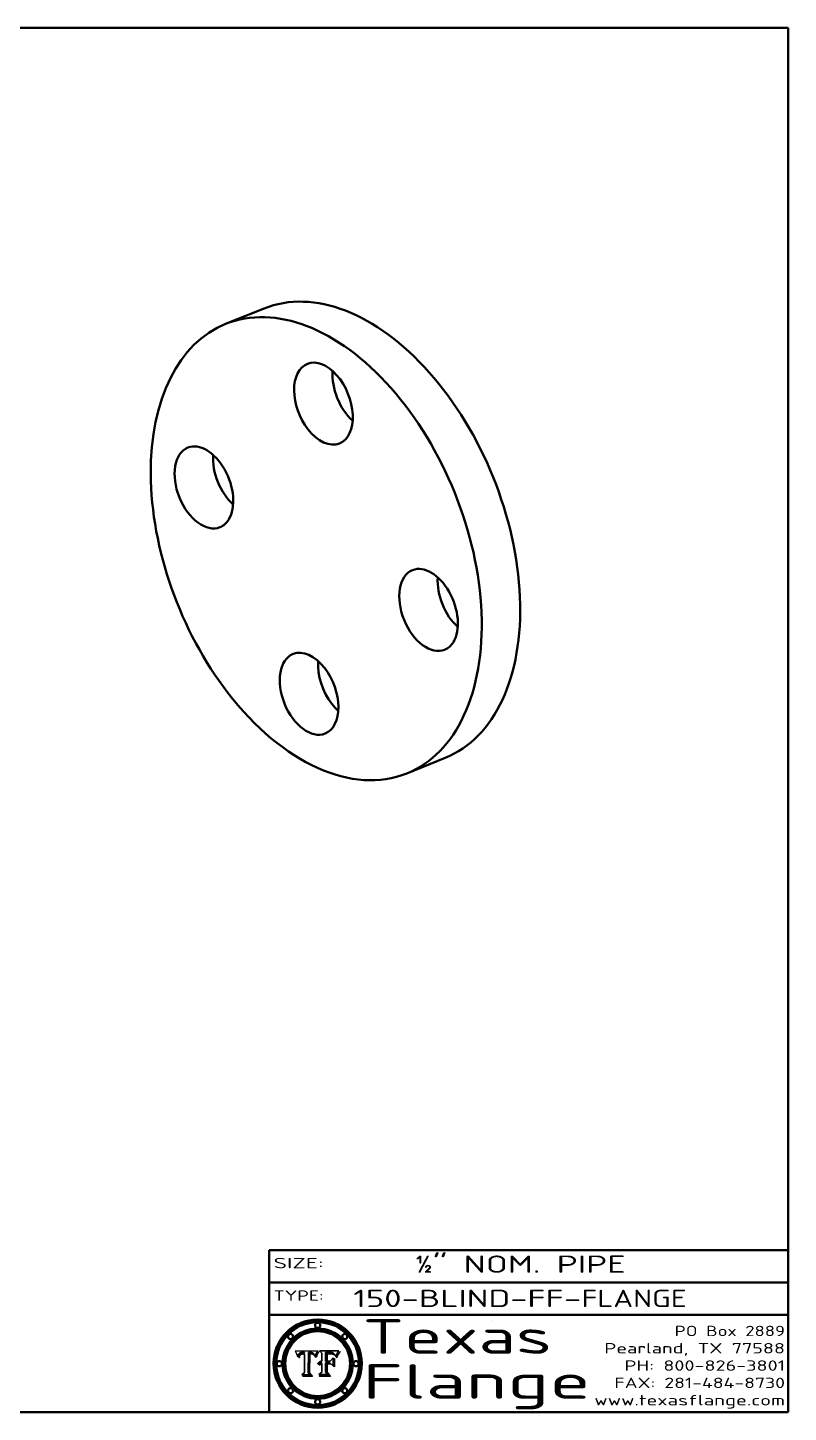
# Model space of a CAD drawing. Extents: x 0 to 10.8, y 0 to 8.3.
# Drawn here: x 6.35 to 10.75, y 0.25 to 8.25 of the extents above; entities that cross this region are included whole.
import ezdxf
from ezdxf.enums import TextEntityAlignment as Align

# ---------------------------------------------------------------- set-up
doc = ezdxf.new("R2010")
doc.units = 0
doc.header["$MEASUREMENT"] = 0
doc.layers.get('0').update_dxf_attribs({"lineweight": 13})
doc.layers.add('1', color=7, linetype='Continuous', lineweight=13)
doc.styles.get("Standard").update_dxf_attribs({"font": 'isocp.shx'})

# ---------------------------------------------------------------- blocks, each defined once
blk = doc.blocks.new('BLOCK1')
at = {"color": 7, "lineweight": 13, "ltscale": 0.03937}
for s, p, p2 in [('150-BLIND-FF', (8.2352, 0.8582), (9.4519, 0.8582)), ('-', (9.4534, 0.8582), (9.5534, 0.8582)), ('FLANGE', (9.555, 0.8582), (10.1626, 0.8582))]:
    blk.add_text(s, height=0.1, dxfattribs=at).set_placement(p, p2, align=Align.FIT)
blk = doc.blocks.new('BLOCK2')
at = {"color": 7, "lineweight": 13, "ltscale": 0.03937}
for s, p, p2 in [('½', (8.5932, 1.056), (8.6932, 1.056)), ('" NOM. PIPE', (8.6947, 1.056), (9.81, 1.056))]:
    blk.add_text(s, height=0.1, dxfattribs=at).set_placement(p, p2, align=Align.FIT)
blk = doc.blocks.new('BLOCK3')
at = {"color": 7, "lineweight": 13, "ltscale": 0.03937}
for s, p, p2 in [('PO Box 2889', (10.0931, 0.69), (10.7308, 0.69)), ('Pearland, TX 77588', (9.6867, 0.59), (10.7308, 0.59)), ('PH: 800-826-3801', (9.8028, 0.49), (10.7308, 0.49)), ('FAX: 281-484-8730', (9.7448, 0.39), (10.7308, 0.39)), ('www.texasflange.com', (9.6286, 0.29), (10.7308, 0.29))]:
    blk.add_text(s, height=0.06, dxfattribs=at).set_placement(p, p2, align=Align.FIT)
blk = doc.blocks.new('BLOCK4')
at = {"color": 7, "lineweight": 13, "ltscale": 0.03937}
for s, p, p2 in [('Texas', (8.2892, 0.5879), (9.3837, 0.5879)), ('Flange', (8.2892, 0.3279), (9.6089, 0.3279))]:
    blk.add_text(s, height=0.2, dxfattribs=at).set_placement(p, p2, align=Align.FIT)
blk = doc.blocks.new('BLOCK5')
at = {"color": 7, "lineweight": 5, "ltscale": 0.00324}
blk.add_line((8.0298, 0.6053), (7.9003, 0.6042), dxfattribs=at)
at = {"color": 7, "lineweight": 5, "ltscale": 0.000103115}
blk.add_line((7.9003, 0.6042), (7.9022, 0.6005), dxfattribs=at)
at = {"color": 7, "lineweight": 5, "ltscale": 0.000100453}
blk.add_line((7.9022, 0.6005), (7.9039, 0.597), dxfattribs=at)
at = {"color": 7, "lineweight": 5, "ltscale": 9.78009e-05}
blk.add_line((7.9039, 0.597), (7.9056, 0.5934), dxfattribs=at)
at = {"color": 7, "lineweight": 5, "ltscale": 9.51532e-05}
blk.add_line((7.9056, 0.5934), (7.9072, 0.59), dxfattribs=at)
at = {"color": 7, "lineweight": 5, "ltscale": 9.25048e-05}
blk.add_line((7.9072, 0.59), (7.9087, 0.5866), dxfattribs=at)
at = {"color": 7, "lineweight": 5, "ltscale": 8.99068e-05}
blk.add_line((7.9087, 0.5866), (7.9101, 0.5833), dxfattribs=at)
at = {"color": 7, "lineweight": 5, "ltscale": 8.73531e-05}
blk.add_line((7.9101, 0.5833), (7.9114, 0.58), dxfattribs=at)
at = {"color": 7, "lineweight": 5, "ltscale": 8.48421e-05}
blk.add_line((7.9114, 0.58), (7.9126, 0.5768), dxfattribs=at)
at = {"color": 7, "lineweight": 5, "ltscale": 8.23394e-05}
blk.add_line((7.9126, 0.5768), (7.9137, 0.5737), dxfattribs=at)
at = {"color": 7, "lineweight": 5, "ltscale": 9.5007e-05}
blk.add_line((7.9137, 0.5737), (7.9159, 0.5707), dxfattribs=at)
at = {"color": 7, "lineweight": 5, "ltscale": 6.5787e-05}
blk.add_line((7.9159, 0.5707), (7.9161, 0.5733), dxfattribs=at)
at = {"color": 7, "lineweight": 5, "ltscale": 6.21658e-05}
blk.add_line((7.9161, 0.5733), (7.9164, 0.5758), dxfattribs=at)
at = {"color": 7, "lineweight": 5, "ltscale": 5.86699e-05}
blk.add_line((7.9164, 0.5758), (7.9168, 0.5781), dxfattribs=at)
at = {"color": 7, "lineweight": 5, "ltscale": 5.54066e-05}
blk.add_line((7.9168, 0.5781), (7.9173, 0.5802), dxfattribs=at)
at = {"color": 7, "lineweight": 5, "ltscale": 5.23527e-05}
blk.add_line((7.9173, 0.5802), (7.918, 0.5822), dxfattribs=at)
at = {"color": 7, "lineweight": 5, "ltscale": 4.95602e-05}
blk.add_line((7.918, 0.5822), (7.9187, 0.5841), dxfattribs=at)
at = {"color": 7, "lineweight": 5, "ltscale": 4.71572e-05}
blk.add_line((7.9187, 0.5841), (7.9195, 0.5858), dxfattribs=at)
at = {"color": 7, "lineweight": 5, "ltscale": 4.50516e-05}
blk.add_line((7.9195, 0.5858), (7.9205, 0.5873), dxfattribs=at)
at = {"color": 7, "lineweight": 5, "ltscale": 4.34491e-05}
blk.add_line((7.9205, 0.5873), (7.9216, 0.5887), dxfattribs=at)
at = {"color": 7, "lineweight": 5, "ltscale": 6.17484e-05}
blk.add_line((7.9217, 0.5696), (7.9215, 0.5671), dxfattribs=at)
at = {"color": 7, "lineweight": 5, "ltscale": 7.03016e-05}
blk.add_line((7.9215, 0.5671), (7.9243, 0.5671), dxfattribs=at)
at = {"color": 7, "lineweight": 5, "ltscale": 4.22981e-05}
blk.add_line((7.9216, 0.5887), (7.9228, 0.5899), dxfattribs=at)
at = {"color": 7, "lineweight": 5, "ltscale": 5.82307e-05}
blk.add_line((7.9221, 0.5719), (7.9217, 0.5696), dxfattribs=at)
at = {"color": 7, "lineweight": 5, "ltscale": 5.4813e-05}
blk.add_line((7.9225, 0.574), (7.9221, 0.5719), dxfattribs=at)
at = {"color": 7, "lineweight": 5, "ltscale": 5.15682e-05}
blk.add_line((7.9231, 0.576), (7.9225, 0.574), dxfattribs=at)
at = {"color": 7, "lineweight": 5, "ltscale": 4.24485e-05}
blk.add_line((7.9228, 0.5899), (7.9241, 0.591), dxfattribs=at)
at = {"color": 7, "lineweight": 5, "ltscale": 4.84865e-05}
blk.add_line((7.9237, 0.5778), (7.9231, 0.576), dxfattribs=at)
at = {"color": 7, "lineweight": 5, "ltscale": 4.56021e-05}
blk.add_line((7.9244, 0.5795), (7.9237, 0.5778), dxfattribs=at)
at = {"color": 7, "lineweight": 5, "ltscale": 4.38915e-05}
blk.add_line((7.9241, 0.591), (7.9255, 0.5919), dxfattribs=at)
at = {"color": 7, "lineweight": 5, "ltscale": 5.37733e-05}
blk.add_line((7.9243, 0.5671), (7.9245, 0.5693), dxfattribs=at)
at = {"color": 7, "lineweight": 5, "ltscale": 4.29647e-05}
blk.add_line((7.9252, 0.5811), (7.9244, 0.5795), dxfattribs=at)
at = {"color": 7, "lineweight": 5, "ltscale": 5.06901e-05}
blk.add_line((7.9245, 0.5693), (7.9248, 0.5713), dxfattribs=at)
at = {"color": 7, "lineweight": 5, "ltscale": 4.77131e-05}
blk.add_line((7.9248, 0.5713), (7.9251, 0.5731), dxfattribs=at)
at = {"color": 7, "lineweight": 5, "ltscale": 4.48863e-05}
blk.add_line((7.9251, 0.5731), (7.9256, 0.5749), dxfattribs=at)
at = {"color": 7, "lineweight": 5, "ltscale": 4.06864e-05}
blk.add_line((7.926, 0.5824), (7.9252, 0.5811), dxfattribs=at)
at = {"color": 7, "lineweight": 5, "ltscale": 4.58171e-05}
blk.add_line((7.9255, 0.5919), (7.9272, 0.5928), dxfattribs=at)
at = {"color": 7, "lineweight": 5, "ltscale": 4.22422e-05}
blk.add_line((7.9256, 0.5749), (7.9261, 0.5765), dxfattribs=at)
at = {"color": 7, "lineweight": 5, "ltscale": 3.86873e-05}
blk.add_line((7.927, 0.5837), (7.926, 0.5824), dxfattribs=at)
at = {"color": 7, "lineweight": 5, "ltscale": 7.72266e-05}
blk.add_line((7.9261, 0.5765), (7.9274, 0.5793), dxfattribs=at)
at = {"color": 7, "lineweight": 5, "ltscale": 7.40831e-05}
blk.add_line((7.9291, 0.5857), (7.927, 0.5837), dxfattribs=at)
at = {"color": 7, "lineweight": 5, "ltscale": 4.81176e-05}
blk.add_line((7.9272, 0.5928), (7.9289, 0.5935), dxfattribs=at)
at = {"color": 7, "lineweight": 5, "ltscale": 6.93722e-05}
blk.add_line((7.9274, 0.5793), (7.9289, 0.5816), dxfattribs=at)
at = {"color": 7, "lineweight": 5, "ltscale": 5.08108e-05}
blk.add_line((7.9289, 0.5935), (7.9309, 0.5941), dxfattribs=at)
at = {"color": 7, "lineweight": 5, "ltscale": 6.514e-05}
blk.add_line((7.9289, 0.5816), (7.9308, 0.5834), dxfattribs=at)
at = {"color": 7, "lineweight": 5, "ltscale": 3.83282e-05}
blk.add_line((7.9304, 0.5865), (7.9291, 0.5857), dxfattribs=at)
at = {"color": 7, "lineweight": 5, "ltscale": 4.01292e-05}
blk.add_line((7.9318, 0.5873), (7.9304, 0.5865), dxfattribs=at)
at = {"color": 7, "lineweight": 5, "ltscale": 6.9428e-05}
blk.add_line((7.9308, 0.5834), (7.9332, 0.5848), dxfattribs=at)
at = {"color": 7, "lineweight": 5, "ltscale": 5.37678e-05}
blk.add_line((7.9309, 0.5941), (7.933, 0.5946), dxfattribs=at)
at = {"color": 7, "lineweight": 5, "ltscale": 4.21777e-05}
blk.add_line((7.9334, 0.5879), (7.9318, 0.5873), dxfattribs=at)
at = {"color": 7, "lineweight": 5, "ltscale": 5.70415e-05}
blk.add_line((7.933, 0.5946), (7.9352, 0.595), dxfattribs=at)
at = {"color": 7, "lineweight": 5, "ltscale": 3.75465e-05}
blk.add_line((7.9332, 0.5848), (7.9346, 0.5853), dxfattribs=at)
at = {"color": 7, "lineweight": 5, "ltscale": 4.46091e-05}
blk.add_line((7.9351, 0.5885), (7.9334, 0.5879), dxfattribs=at)
at = {"color": 7, "lineweight": 5, "ltscale": 3.98865e-05}
blk.add_line((7.9346, 0.5853), (7.9362, 0.5858), dxfattribs=at)
at = {"color": 7, "lineweight": 5, "ltscale": 4.73192e-05}
blk.add_line((7.9369, 0.5889), (7.9351, 0.5885), dxfattribs=at)
at = {"color": 7, "lineweight": 5, "ltscale": 6.04204e-05}
blk.add_line((7.9352, 0.595), (7.9376, 0.5953), dxfattribs=at)
at = {"color": 7, "lineweight": 5, "ltscale": 4.23744e-05}
blk.add_line((7.9362, 0.5858), (7.9378, 0.5862), dxfattribs=at)
at = {"color": 7, "lineweight": 5, "ltscale": 5.02154e-05}
blk.add_line((7.9389, 0.5893), (7.9369, 0.5889), dxfattribs=at)
at = {"color": 7, "lineweight": 5, "ltscale": 6.4089e-05}
blk.add_line((7.9376, 0.5953), (7.9402, 0.5955), dxfattribs=at)
at = {"color": 7, "lineweight": 5, "ltscale": 4.50998e-05}
blk.add_line((7.9378, 0.5862), (7.9396, 0.5865), dxfattribs=at)
at = {"color": 7, "lineweight": 5, "ltscale": 5.3275e-05}
blk.add_line((7.941, 0.5895), (7.9389, 0.5893), dxfattribs=at)
at = {"color": 7, "lineweight": 5, "ltscale": 4.79821e-05}
blk.add_line((7.9396, 0.5865), (7.9415, 0.5867), dxfattribs=at)
at = {"color": 7, "lineweight": 5, "ltscale": 6.78085e-05}
blk.add_line((7.9402, 0.5955), (7.9429, 0.5956), dxfattribs=at)
at = {"color": 7, "lineweight": 5, "ltscale": 5.65615e-05}
blk.add_line((7.9433, 0.5897), (7.941, 0.5895), dxfattribs=at)
at = {"color": 7, "lineweight": 5, "ltscale": 5.09872e-05}
blk.add_line((7.9415, 0.5867), (7.9435, 0.5869), dxfattribs=at)
at = {"color": 7, "lineweight": 5, "ltscale": 5.0286e-05}
blk.add_line((7.9429, 0.5956), (7.9449, 0.5955), dxfattribs=at)
at = {"color": 7, "lineweight": 5, "ltscale": 5.99065e-05}
blk.add_line((7.9457, 0.5897), (7.9433, 0.5897), dxfattribs=at)
at = {"color": 7, "lineweight": 5, "ltscale": 5.40933e-05}
blk.add_line((7.9435, 0.5869), (7.9457, 0.5869), dxfattribs=at)
at = {"color": 7, "lineweight": 5, "ltscale": 5.14153e-05}
blk.add_line((7.9449, 0.5955), (7.9469, 0.5955), dxfattribs=at)
at = {"color": 7, "lineweight": 5, "ltscale": 0.000162237}
blk.add_line((7.9522, 0.5896), (7.9457, 0.5897), dxfattribs=at)
at = {"color": 7, "lineweight": 5, "ltscale": 0.000191986}
blk.add_line((7.9457, 0.5869), (7.9534, 0.5868), dxfattribs=at)
at = {"color": 7, "lineweight": 5, "ltscale": 5.25609e-05}
blk.add_line((7.9469, 0.5955), (7.949, 0.5953), dxfattribs=at)
at = {"color": 7, "lineweight": 5, "ltscale": 5.37478e-05}
blk.add_line((7.949, 0.5953), (7.9512, 0.5951), dxfattribs=at)
at = {"color": 7, "lineweight": 5, "ltscale": 5.49198e-05}
blk.add_line((7.9512, 0.5951), (7.9534, 0.5949), dxfattribs=at)
at = {"color": 7, "lineweight": 5, "ltscale": 0.000135787}
blk.add_line((7.9534, 0.5949), (7.9522, 0.5896), dxfattribs=at)
at = {"color": 7, "lineweight": 5, "ltscale": 0.00269}
blk.add_line((7.9534, 0.5868), (7.9534, 0.4792), dxfattribs=at)
at = {"color": 7, "lineweight": 5, "ltscale": 0.002931}
blk.add_line((7.9749, 0.4783), (7.9762, 0.5956), dxfattribs=at)
at = {"color": 7, "lineweight": 5, "ltscale": 4.88309e-05}
blk.add_line((7.9762, 0.5956), (7.9781, 0.5957), dxfattribs=at)
at = {"color": 7, "lineweight": 5, "ltscale": 4.87696e-05}
blk.add_line((7.9781, 0.5957), (7.9801, 0.5958), dxfattribs=at)
at = {"color": 7, "lineweight": 5, "ltscale": 4.87218e-05}
blk.add_line((7.9801, 0.5958), (7.982, 0.5959), dxfattribs=at)
at = {"color": 7, "lineweight": 5, "ltscale": 4.86926e-05}
blk.add_line((7.982, 0.5959), (7.984, 0.596), dxfattribs=at)
at = {"color": 7, "lineweight": 5, "ltscale": 4.8677e-05}
blk.add_line((7.984, 0.596), (7.9859, 0.596), dxfattribs=at)
at = {"color": 7, "lineweight": 5, "ltscale": 5.79538e-05}
blk.add_line((7.9859, 0.596), (7.9882, 0.5959), dxfattribs=at)
at = {"color": 7, "lineweight": 5, "ltscale": 5.50105e-05}
blk.add_line((7.9882, 0.5959), (7.9904, 0.5958), dxfattribs=at)
at = {"color": 7, "lineweight": 5, "ltscale": 5.22111e-05}
blk.add_line((7.9904, 0.5958), (7.9925, 0.5956), dxfattribs=at)
at = {"color": 7, "lineweight": 5, "ltscale": 4.94853e-05}
blk.add_line((7.9925, 0.5956), (7.9945, 0.5952), dxfattribs=at)
at = {"color": 7, "lineweight": 5, "ltscale": 4.69867e-05}
blk.add_line((7.9945, 0.5952), (7.9963, 0.5948), dxfattribs=at)
at = {"color": 7, "lineweight": 5, "ltscale": 4.4644e-05}
blk.add_line((7.9963, 0.5948), (7.998, 0.5943), dxfattribs=at)
at = {"color": 7, "lineweight": 5, "ltscale": 4.25388e-05}
blk.add_line((7.998, 0.5943), (7.9996, 0.5937), dxfattribs=at)
at = {"color": 7, "lineweight": 5, "ltscale": 4.06936e-05}
blk.add_line((7.9996, 0.5937), (8.001, 0.5929), dxfattribs=at)
at = {"color": 7, "lineweight": 5, "ltscale": 3.91439e-05}
blk.add_line((8.001, 0.5929), (8.0024, 0.5921), dxfattribs=at)
at = {"color": 7, "lineweight": 5, "ltscale": 3.79217e-05}
blk.add_line((8.0024, 0.5921), (8.0036, 0.5912), dxfattribs=at)
at = {"color": 7, "lineweight": 5, "ltscale": 3.82045e-05}
blk.add_line((8.0036, 0.5912), (8.0047, 0.5902), dxfattribs=at)
at = {"color": 7, "lineweight": 5, "ltscale": 3.99235e-05}
blk.add_line((8.0047, 0.5902), (8.0058, 0.589), dxfattribs=at)
at = {"color": 7, "lineweight": 5, "ltscale": 4.20052e-05}
blk.add_line((8.0058, 0.589), (8.0068, 0.5877), dxfattribs=at)
at = {"color": 7, "lineweight": 5, "ltscale": 4.42829e-05}
blk.add_line((8.0068, 0.5877), (8.0078, 0.5862), dxfattribs=at)
at = {"color": 7, "lineweight": 5, "ltscale": 4.68654e-05}
blk.add_line((8.0078, 0.5862), (8.0087, 0.5846), dxfattribs=at)
at = {"color": 7, "lineweight": 5, "ltscale": 4.95626e-05}
blk.add_line((8.0087, 0.5846), (8.0096, 0.5828), dxfattribs=at)
at = {"color": 7, "lineweight": 5, "ltscale": 5.25037e-05}
blk.add_line((8.0096, 0.5828), (8.0104, 0.5809), dxfattribs=at)
at = {"color": 7, "lineweight": 5, "ltscale": 5.554e-05}
blk.add_line((8.0104, 0.5809), (8.0112, 0.5788), dxfattribs=at)
at = {"color": 7, "lineweight": 5, "ltscale": 5.87204e-05}
blk.add_line((8.0112, 0.5788), (8.0119, 0.5765), dxfattribs=at)
at = {"color": 7, "lineweight": 5, "ltscale": 6.19363e-05}
blk.add_line((8.0119, 0.5765), (8.0125, 0.5741), dxfattribs=at)
at = {"color": 7, "lineweight": 5, "ltscale": 5.73529e-05}
blk.add_line((8.0125, 0.5741), (8.0141, 0.5725), dxfattribs=at)
at = {"color": 7, "lineweight": 5, "ltscale": 5.36381e-05}
blk.add_line((8.0141, 0.5725), (8.0148, 0.5746), dxfattribs=at)
at = {"color": 7, "lineweight": 5, "ltscale": 5.20356e-05}
blk.add_line((8.0148, 0.5746), (8.0155, 0.5765), dxfattribs=at)
at = {"color": 7, "lineweight": 5, "ltscale": 5.05025e-05}
blk.add_line((8.0155, 0.5765), (8.0161, 0.5784), dxfattribs=at)
at = {"color": 7, "lineweight": 5, "ltscale": 4.89753e-05}
blk.add_line((8.0161, 0.5784), (8.0168, 0.5803), dxfattribs=at)
at = {"color": 7, "lineweight": 5, "ltscale": 4.74568e-05}
blk.add_line((8.0168, 0.5803), (8.0175, 0.582), dxfattribs=at)
at = {"color": 7, "lineweight": 5, "ltscale": 4.59543e-05}
blk.add_line((8.0175, 0.582), (8.0182, 0.5837), dxfattribs=at)
at = {"color": 7, "lineweight": 5, "ltscale": 4.4442e-05}
blk.add_line((8.0182, 0.5837), (8.019, 0.5854), dxfattribs=at)
at = {"color": 7, "lineweight": 5, "ltscale": 4.29963e-05}
blk.add_line((8.019, 0.5854), (8.0197, 0.5869), dxfattribs=at)
at = {"color": 7, "lineweight": 5, "ltscale": 4.15607e-05}
blk.add_line((8.0197, 0.5869), (8.0204, 0.5884), dxfattribs=at)
at = {"color": 7, "lineweight": 5, "ltscale": 4.0176e-05}
blk.add_line((8.0204, 0.5884), (8.0212, 0.5898), dxfattribs=at)
at = {"color": 7, "lineweight": 5, "ltscale": 0.000399523}
blk.add_line((8.0212, 0.5898), (8.029, 0.6038), dxfattribs=at)
at = {"color": 7, "lineweight": 5, "ltscale": 4.35633e-05}
blk.add_line((8.029, 0.6038), (8.0298, 0.6053), dxfattribs=at)
at = {"color": 7, "lineweight": 5, "ltscale": 0.000493338}
blk.add_line((7.9534, 0.4792), (7.9382, 0.4665), dxfattribs=at)
at = {"color": 7, "lineweight": 5, "ltscale": 0.001236}
blk.add_line((7.9382, 0.4665), (7.9876, 0.4665), dxfattribs=at)
at = {"color": 7, "lineweight": 5, "ltscale": 0.000434364}
blk.add_line((7.9876, 0.4665), (7.9749, 0.4783), dxfattribs=at)
blk = doc.blocks.new('BLOCK6')
at = {"color": 7, "lineweight": 5, "ltscale": 0.000504919}
blk.add_line((8.0398, 0.6053), (8.0544, 0.5913), dxfattribs=at)
at = {"color": 7, "lineweight": 5, "ltscale": 0.002807}
blk.add_line((8.1521, 0.6053), (8.0398, 0.6053), dxfattribs=at)
at = {"color": 7, "lineweight": 5, "ltscale": 0.001141}
blk.add_line((8.0544, 0.5913), (8.0544, 0.5457), dxfattribs=at)
at = {"color": 7, "lineweight": 5, "ltscale": 0.001265}
blk.add_line((8.076, 0.5457), (8.076, 0.5963), dxfattribs=at)
at = {"color": 7, "lineweight": 5, "ltscale": 0.00010009}
blk.add_line((8.076, 0.5963), (8.08, 0.5962), dxfattribs=at)
at = {"color": 7, "lineweight": 5, "ltscale": 0.000262297}
blk.add_line((8.08, 0.5962), (8.0905, 0.5961), dxfattribs=at)
at = {"color": 7, "lineweight": 5, "ltscale": 7.8458e-05}
blk.add_line((8.0857, 0.5905), (8.0826, 0.5904), dxfattribs=at)
at = {"color": 7, "lineweight": 5, "ltscale": 0.001117}
blk.add_line((8.0826, 0.5904), (8.0826, 0.5457), dxfattribs=at)
at = {"color": 7, "lineweight": 5, "ltscale": 6.71447e-05}
blk.add_line((8.0853, 0.5874), (8.088, 0.5876), dxfattribs=at)
at = {"color": 7, "lineweight": 5, "ltscale": 0.001044}
blk.add_line((8.0853, 0.5457), (8.0853, 0.5874), dxfattribs=at)
at = {"color": 7, "lineweight": 5, "ltscale": 6.79766e-05}
blk.add_line((8.0885, 0.5906), (8.0857, 0.5905), dxfattribs=at)
at = {"color": 7, "lineweight": 5, "ltscale": 6.25167e-05}
blk.add_line((8.088, 0.5876), (8.0905, 0.5878), dxfattribs=at)
at = {"color": 7, "lineweight": 5, "ltscale": 6.96783e-05}
blk.add_line((8.0913, 0.5907), (8.0885, 0.5906), dxfattribs=at)
at = {"color": 7, "lineweight": 5, "ltscale": 0.000154143}
blk.add_line((8.0905, 0.5961), (8.0967, 0.5962), dxfattribs=at)
at = {"color": 7, "lineweight": 5, "ltscale": 5.79292e-05}
blk.add_line((8.0905, 0.5878), (8.0928, 0.5879), dxfattribs=at)
at = {"color": 7, "lineweight": 5, "ltscale": 7.14161e-05}
blk.add_line((8.0941, 0.5907), (8.0913, 0.5907), dxfattribs=at)
at = {"color": 7, "lineweight": 5, "ltscale": 5.334e-05}
blk.add_line((8.0928, 0.5879), (8.0949, 0.588), dxfattribs=at)
at = {"color": 7, "lineweight": 5, "ltscale": 7.31315e-05}
blk.add_line((8.097, 0.5908), (8.0941, 0.5907), dxfattribs=at)
at = {"color": 7, "lineweight": 5, "ltscale": 4.87983e-05}
blk.add_line((8.0949, 0.588), (8.0969, 0.588), dxfattribs=at)
at = {"color": 7, "lineweight": 5, "ltscale": 8.03713e-05}
blk.add_line((8.0967, 0.5962), (8.0999, 0.5962), dxfattribs=at)
at = {"color": 7, "lineweight": 5, "ltscale": 6.31844e-05}
blk.add_line((8.0969, 0.588), (8.0994, 0.588), dxfattribs=at)
at = {"color": 7, "lineweight": 5, "ltscale": 7.48528e-05}
blk.add_line((8.1, 0.5908), (8.097, 0.5908), dxfattribs=at)
at = {"color": 7, "lineweight": 5, "ltscale": 5.98639e-05}
blk.add_line((8.0994, 0.588), (8.1018, 0.5879), dxfattribs=at)
at = {"color": 7, "lineweight": 5, "ltscale": 7.56285e-05}
blk.add_line((8.0999, 0.5962), (8.1029, 0.596), dxfattribs=at)
at = {"color": 7, "lineweight": 5, "ltscale": 0.000106204}
blk.add_line((8.1043, 0.5907), (8.1, 0.5908), dxfattribs=at)
at = {"color": 7, "lineweight": 5, "ltscale": 0.000629287}
blk.add_line((8.119, 0.564), (8.1016, 0.5457), dxfattribs=at)
at = {"color": 7, "lineweight": 5, "ltscale": 5.64828e-05}
blk.add_line((8.1018, 0.5879), (8.1041, 0.5878), dxfattribs=at)
at = {"color": 7, "lineweight": 5, "ltscale": 7.09728e-05}
blk.add_line((8.1029, 0.596), (8.1057, 0.5958), dxfattribs=at)
at = {"color": 7, "lineweight": 5, "ltscale": 5.31538e-05}
blk.add_line((8.1041, 0.5878), (8.1062, 0.5877), dxfattribs=at)
at = {"color": 7, "lineweight": 5, "ltscale": 9.82815e-05}
blk.add_line((8.1082, 0.5903), (8.1043, 0.5907), dxfattribs=at)
at = {"color": 7, "lineweight": 5, "ltscale": 6.64247e-05}
blk.add_line((8.1057, 0.5958), (8.1084, 0.5955), dxfattribs=at)
at = {"color": 7, "lineweight": 5, "ltscale": 4.98579e-05}
blk.add_line((8.1062, 0.5877), (8.1082, 0.5875), dxfattribs=at)
at = {"color": 7, "lineweight": 5, "ltscale": 9.07975e-05}
blk.add_line((8.1118, 0.5898), (8.1082, 0.5903), dxfattribs=at)
at = {"color": 7, "lineweight": 5, "ltscale": 4.65618e-05}
blk.add_line((8.1082, 0.5875), (8.11, 0.5873), dxfattribs=at)
at = {"color": 7, "lineweight": 5, "ltscale": 6.19662e-05}
blk.add_line((8.1084, 0.5955), (8.1108, 0.5951), dxfattribs=at)
at = {"color": 7, "lineweight": 5, "ltscale": 4.32948e-05}
blk.add_line((8.11, 0.5873), (8.1117, 0.5871), dxfattribs=at)
at = {"color": 7, "lineweight": 5, "ltscale": 5.76855e-05}
blk.add_line((8.1108, 0.5951), (8.1131, 0.5946), dxfattribs=at)
at = {"color": 7, "lineweight": 5, "ltscale": 4.01241e-05}
blk.add_line((8.1117, 0.5871), (8.1133, 0.5868), dxfattribs=at)
at = {"color": 7, "lineweight": 5, "ltscale": 8.37777e-05}
blk.add_line((8.115, 0.589), (8.1118, 0.5898), dxfattribs=at)
at = {"color": 7, "lineweight": 5, "ltscale": 5.35144e-05}
blk.add_line((8.1131, 0.5946), (8.1152, 0.5941), dxfattribs=at)
at = {"color": 7, "lineweight": 5, "ltscale": 7.07787e-05}
blk.add_line((8.1133, 0.5868), (8.1161, 0.5862), dxfattribs=at)
at = {"color": 7, "lineweight": 5, "ltscale": 7.75432e-05}
blk.add_line((8.118, 0.5879), (8.115, 0.589), dxfattribs=at)
at = {"color": 7, "lineweight": 5, "ltscale": 4.95647e-05}
blk.add_line((8.1152, 0.5941), (8.117, 0.5934), dxfattribs=at)
at = {"color": 7, "lineweight": 5, "ltscale": 6.48228e-05}
blk.add_line((8.1161, 0.5862), (8.1185, 0.5854), dxfattribs=at)
at = {"color": 7, "lineweight": 5, "ltscale": 4.59337e-05}
blk.add_line((8.117, 0.5934), (8.1187, 0.5927), dxfattribs=at)
at = {"color": 7, "lineweight": 5, "ltscale": 7.20711e-05}
blk.add_line((8.1205, 0.5867), (8.118, 0.5879), dxfattribs=at)
at = {"color": 7, "lineweight": 5, "ltscale": 6.55881e-05}
blk.add_line((8.1185, 0.5854), (8.1209, 0.5842), dxfattribs=at)
at = {"color": 7, "lineweight": 5, "ltscale": 4.25471e-05}
blk.add_line((8.1187, 0.5927), (8.1202, 0.5919), dxfattribs=at)
at = {"color": 7, "lineweight": 5, "ltscale": 0.001133}
blk.add_line((8.119, 0.5187), (8.119, 0.564), dxfattribs=at)
at = {"color": 7, "lineweight": 5, "ltscale": 4.25074e-05}
blk.add_line((8.1202, 0.5919), (8.1216, 0.5909), dxfattribs=at)
at = {"color": 7, "lineweight": 5, "ltscale": 6.77002e-05}
blk.add_line((8.1228, 0.5852), (8.1205, 0.5867), dxfattribs=at)
at = {"color": 7, "lineweight": 5, "ltscale": 6.70416e-05}
blk.add_line((8.1209, 0.5842), (8.1232, 0.5829), dxfattribs=at)
at = {"color": 7, "lineweight": 5, "ltscale": 4.57046e-05}
blk.add_line((8.1216, 0.5909), (8.123, 0.5897), dxfattribs=at)
at = {"color": 7, "lineweight": 5, "ltscale": 6.46171e-05}
blk.add_line((8.1247, 0.5835), (8.1228, 0.5852), dxfattribs=at)
at = {"color": 7, "lineweight": 5, "ltscale": 4.92938e-05}
blk.add_line((8.123, 0.5897), (8.1244, 0.5883), dxfattribs=at)
at = {"color": 7, "lineweight": 5, "ltscale": 6.91849e-05}
blk.add_line((8.1232, 0.5829), (8.1254, 0.5812), dxfattribs=at)
at = {"color": 7, "lineweight": 5, "ltscale": 5.30859e-05}
blk.add_line((8.1244, 0.5883), (8.1258, 0.5868), dxfattribs=at)
at = {"color": 7, "lineweight": 5, "ltscale": 6.30754e-05}
blk.add_line((8.1263, 0.5815), (8.1247, 0.5835), dxfattribs=at)
at = {"color": 7, "lineweight": 5, "ltscale": 7.18996e-05}
blk.add_line((8.1254, 0.5812), (8.1276, 0.5793), dxfattribs=at)
at = {"color": 7, "lineweight": 5, "ltscale": 5.71802e-05}
blk.add_line((8.1258, 0.5868), (8.1272, 0.585), dxfattribs=at)
at = {"color": 7, "lineweight": 5, "ltscale": 6.30147e-05}
blk.add_line((8.1276, 0.5793), (8.1263, 0.5815), dxfattribs=at)
at = {"color": 7, "lineweight": 5, "ltscale": 6.13618e-05}
blk.add_line((8.1272, 0.585), (8.1286, 0.583), dxfattribs=at)
at = {"color": 7, "lineweight": 5, "ltscale": 6.57329e-05}
blk.add_line((8.1286, 0.583), (8.13, 0.5807), dxfattribs=at)
at = {"color": 7, "lineweight": 5, "ltscale": 7.01949e-05}
blk.add_line((8.13, 0.5807), (8.1315, 0.5783), dxfattribs=at)
at = {"color": 7, "lineweight": 5, "ltscale": 7.47805e-05}
blk.add_line((8.1315, 0.5783), (8.1329, 0.5757), dxfattribs=at)
at = {"color": 7, "lineweight": 5, "ltscale": 7.93914e-05}
blk.add_line((8.1329, 0.5757), (8.1343, 0.5728), dxfattribs=at)
at = {"color": 7, "lineweight": 5, "ltscale": 5.82449e-05}
blk.add_line((8.1343, 0.5728), (8.1352, 0.575), dxfattribs=at)
at = {"color": 7, "lineweight": 5, "ltscale": 5.88925e-05}
blk.add_line((8.1352, 0.575), (8.136, 0.5772), dxfattribs=at)
at = {"color": 7, "lineweight": 5, "ltscale": 5.57078e-05}
blk.add_line((8.136, 0.5772), (8.1369, 0.5793), dxfattribs=at)
at = {"color": 7, "lineweight": 5, "ltscale": 5.2567e-05}
blk.add_line((8.1369, 0.5793), (8.1377, 0.5812), dxfattribs=at)
at = {"color": 7, "lineweight": 5, "ltscale": 4.94253e-05}
blk.add_line((8.1377, 0.5812), (8.1385, 0.583), dxfattribs=at)
at = {"color": 7, "lineweight": 5, "ltscale": 4.62924e-05}
blk.add_line((8.1385, 0.583), (8.1392, 0.5847), dxfattribs=at)
at = {"color": 7, "lineweight": 5, "ltscale": 4.31788e-05}
blk.add_line((8.1392, 0.5847), (8.1399, 0.5863), dxfattribs=at)
at = {"color": 7, "lineweight": 5, "ltscale": 4.00421e-05}
blk.add_line((8.1399, 0.5863), (8.1406, 0.5877), dxfattribs=at)
at = {"color": 7, "lineweight": 5, "ltscale": 7.07088e-05}
blk.add_line((8.1406, 0.5877), (8.1419, 0.5903), dxfattribs=at)
at = {"color": 7, "lineweight": 5, "ltscale": 6.11807e-05}
blk.add_line((8.1419, 0.5903), (8.1431, 0.5924), dxfattribs=at)
at = {"color": 7, "lineweight": 5, "ltscale": 6.8775e-05}
blk.add_line((8.1431, 0.5924), (8.1445, 0.5947), dxfattribs=at)
at = {"color": 7, "lineweight": 5, "ltscale": 3.83666e-05}
blk.add_line((8.1445, 0.5947), (8.1454, 0.596), dxfattribs=at)
at = {"color": 7, "lineweight": 5, "ltscale": 4.09684e-05}
blk.add_line((8.1454, 0.596), (8.1463, 0.5974), dxfattribs=at)
at = {"color": 7, "lineweight": 5, "ltscale": 4.36186e-05}
blk.add_line((8.1463, 0.5974), (8.1473, 0.5988), dxfattribs=at)
at = {"color": 7, "lineweight": 5, "ltscale": 4.62797e-05}
blk.add_line((8.1473, 0.5988), (8.1484, 0.6003), dxfattribs=at)
at = {"color": 7, "lineweight": 5, "ltscale": 4.89244e-05}
blk.add_line((8.1484, 0.6003), (8.1495, 0.6019), dxfattribs=at)
at = {"color": 7, "lineweight": 5, "ltscale": 5.15938e-05}
blk.add_line((8.1495, 0.6019), (8.1507, 0.6036), dxfattribs=at)
at = {"color": 7, "lineweight": 5, "ltscale": 5.42941e-05}
blk.add_line((8.1507, 0.6036), (8.1521, 0.6053), dxfattribs=at)
at = {"color": 7, "lineweight": 5, "ltscale": 7.24478e-05}
blk.add_line((8.0341, 0.533), (8.033, 0.5303), dxfattribs=at)
at = {"color": 7, "lineweight": 5, "ltscale": 4.72383e-05}
blk.add_line((8.033, 0.5303), (8.0337, 0.5286), dxfattribs=at)
at = {"color": 7, "lineweight": 5, "ltscale": 5.40801e-05}
blk.add_line((8.0337, 0.5286), (8.0352, 0.5302), dxfattribs=at)
at = {"color": 7, "lineweight": 5, "ltscale": 6.91358e-05}
blk.add_line((8.0354, 0.5355), (8.0341, 0.533), dxfattribs=at)
at = {"color": 7, "lineweight": 5, "ltscale": 5.22259e-05}
blk.add_line((8.0352, 0.5302), (8.0368, 0.5316), dxfattribs=at)
at = {"color": 7, "lineweight": 5, "ltscale": 6.68728e-05}
blk.add_line((8.0369, 0.5376), (8.0354, 0.5355), dxfattribs=at)
at = {"color": 7, "lineweight": 5, "ltscale": 5.0626e-05}
blk.add_line((8.0368, 0.5316), (8.0384, 0.5328), dxfattribs=at)
at = {"color": 7, "lineweight": 5, "ltscale": 0.000563728}
blk.add_line((8.0544, 0.4821), (8.0368, 0.468), dxfattribs=at)
at = {"color": 7, "lineweight": 5, "ltscale": 6.56415e-05}
blk.add_line((8.0387, 0.5395), (8.0369, 0.5376), dxfattribs=at)
at = {"color": 7, "lineweight": 5, "ltscale": 4.61631e-05}
blk.add_line((8.039, 0.5259), (8.0377, 0.5246), dxfattribs=at)
at = {"color": 7, "lineweight": 5, "ltscale": 7.65715e-05}
blk.add_line((8.0377, 0.5246), (8.0398, 0.5223), dxfattribs=at)
at = {"color": 7, "lineweight": 5, "ltscale": 4.93516e-05}
blk.add_line((8.0384, 0.5328), (8.04, 0.5339), dxfattribs=at)
at = {"color": 7, "lineweight": 5, "ltscale": 6.55187e-05}
blk.add_line((8.0408, 0.5412), (8.0387, 0.5395), dxfattribs=at)
at = {"color": 7, "lineweight": 5, "ltscale": 4.53272e-05}
blk.add_line((8.0404, 0.5271), (8.039, 0.5259), dxfattribs=at)
at = {"color": 7, "lineweight": 5, "ltscale": 4.36728e-05}
blk.add_line((8.0398, 0.5223), (8.0411, 0.5235), dxfattribs=at)
at = {"color": 7, "lineweight": 5, "ltscale": 4.84441e-05}
blk.add_line((8.04, 0.5339), (8.0418, 0.5348), dxfattribs=at)
at = {"color": 7, "lineweight": 5, "ltscale": 4.47682e-05}
blk.add_line((8.0419, 0.5281), (8.0404, 0.5271), dxfattribs=at)
at = {"color": 7, "lineweight": 5, "ltscale": 6.6503e-05}
blk.add_line((8.043, 0.5426), (8.0408, 0.5412), dxfattribs=at)
at = {"color": 7, "lineweight": 5, "ltscale": 4.23283e-05}
blk.add_line((8.0411, 0.5235), (8.0424, 0.5246), dxfattribs=at)
at = {"color": 7, "lineweight": 5, "ltscale": 4.79247e-05}
blk.add_line((8.0418, 0.5348), (8.0435, 0.5355), dxfattribs=at)
at = {"color": 7, "lineweight": 5, "ltscale": 4.46766e-05}
blk.add_line((8.0434, 0.529), (8.0419, 0.5281), dxfattribs=at)
at = {"color": 7, "lineweight": 5, "ltscale": 4.12902e-05}
blk.add_line((8.0424, 0.5246), (8.0437, 0.5255), dxfattribs=at)
at = {"color": 7, "lineweight": 5, "ltscale": 6.86342e-05}
blk.add_line((8.0455, 0.5438), (8.043, 0.5426), dxfattribs=at)
at = {"color": 7, "lineweight": 5, "ltscale": 4.48402e-05}
blk.add_line((8.045, 0.5298), (8.0434, 0.529), dxfattribs=at)
at = {"color": 7, "lineweight": 5, "ltscale": 4.7776e-05}
blk.add_line((8.0435, 0.5355), (8.0453, 0.5361), dxfattribs=at)
at = {"color": 7, "lineweight": 5, "ltscale": 4.05056e-05}
blk.add_line((8.0437, 0.5255), (8.0451, 0.5263), dxfattribs=at)
at = {"color": 7, "lineweight": 5, "ltscale": 4.54019e-05}
blk.add_line((8.0467, 0.5304), (8.045, 0.5298), dxfattribs=at)
at = {"color": 7, "lineweight": 5, "ltscale": 3.98781e-05}
blk.add_line((8.0451, 0.5263), (8.0466, 0.527), dxfattribs=at)
at = {"color": 7, "lineweight": 5, "ltscale": 4.80296e-05}
blk.add_line((8.0453, 0.5361), (8.0472, 0.5365), dxfattribs=at)
at = {"color": 7, "lineweight": 5, "ltscale": 7.17625e-05}
blk.add_line((8.0482, 0.5447), (8.0455, 0.5438), dxfattribs=at)
at = {"color": 7, "lineweight": 5, "ltscale": 3.96147e-05}
blk.add_line((8.0466, 0.527), (8.048, 0.5276), dxfattribs=at)
at = {"color": 7, "lineweight": 5, "ltscale": 4.63507e-05}
blk.add_line((8.0485, 0.5309), (8.0467, 0.5304), dxfattribs=at)
at = {"color": 7, "lineweight": 5, "ltscale": 4.86448e-05}
blk.add_line((8.0472, 0.5365), (8.0492, 0.5367), dxfattribs=at)
at = {"color": 7, "lineweight": 5, "ltscale": 3.96113e-05}
blk.add_line((8.048, 0.5276), (8.0496, 0.528), dxfattribs=at)
at = {"color": 7, "lineweight": 5, "ltscale": 7.56807e-05}
blk.add_line((8.0512, 0.5453), (8.0482, 0.5447), dxfattribs=at)
at = {"color": 7, "lineweight": 5, "ltscale": 4.75859e-05}
blk.add_line((8.0504, 0.5312), (8.0485, 0.5309), dxfattribs=at)
at = {"color": 7, "lineweight": 5, "ltscale": 4.9694e-05}
blk.add_line((8.0492, 0.5367), (8.0511, 0.5368), dxfattribs=at)
at = {"color": 7, "lineweight": 5, "ltscale": 3.98564e-05}
blk.add_line((8.0496, 0.528), (8.0511, 0.5284), dxfattribs=at)
at = {"color": 7, "lineweight": 5, "ltscale": 4.91026e-05}
blk.add_line((8.0523, 0.5315), (8.0504, 0.5312), dxfattribs=at)
at = {"color": 7, "lineweight": 5, "ltscale": 4.09268e-05}
blk.add_line((8.0511, 0.5368), (8.0528, 0.5367), dxfattribs=at)
at = {"color": 7, "lineweight": 5, "ltscale": 4.03575e-05}
blk.add_line((8.0511, 0.5284), (8.0527, 0.5285), dxfattribs=at)
at = {"color": 7, "lineweight": 5, "ltscale": 8.04224e-05}
blk.add_line((8.0544, 0.5457), (8.0512, 0.5453), dxfattribs=at)
at = {"color": 7, "lineweight": 5, "ltscale": 5.09119e-05}
blk.add_line((8.0544, 0.5315), (8.0523, 0.5315), dxfattribs=at)
at = {"color": 7, "lineweight": 5, "ltscale": 4.11658e-05}
blk.add_line((8.0527, 0.5285), (8.0544, 0.5286), dxfattribs=at)
at = {"color": 7, "lineweight": 5, "ltscale": 4.03821e-05}
blk.add_line((8.0528, 0.5367), (8.0544, 0.5366), dxfattribs=at)
at = {"color": 7, "lineweight": 5, "ltscale": 0.000127087}
blk.add_line((8.0544, 0.5366), (8.0544, 0.5315), dxfattribs=at)
at = {"color": 7, "lineweight": 5, "ltscale": 0.001163}
blk.add_line((8.0544, 0.5286), (8.0544, 0.4821), dxfattribs=at)
at = {"color": 7, "lineweight": 5, "ltscale": 0.000164963}
blk.add_line((8.0826, 0.5457), (8.076, 0.5457), dxfattribs=at)
at = {"color": 7, "lineweight": 5, "ltscale": 0.001363}
blk.add_line((8.076, 0.4821), (8.076, 0.5366), dxfattribs=at)
at = {"color": 7, "lineweight": 5, "ltscale": 0.000619197}
blk.add_line((8.076, 0.5366), (8.1008, 0.5366), dxfattribs=at)
at = {"color": 7, "lineweight": 5, "ltscale": 0.000493306}
blk.add_line((8.0899, 0.468), (8.076, 0.4821), dxfattribs=at)
at = {"color": 7, "lineweight": 5, "ltscale": 0.000408293}
blk.add_line((8.1016, 0.5457), (8.0853, 0.5457), dxfattribs=at)
at = {"color": 7, "lineweight": 5, "ltscale": 0.000638638}
blk.add_line((8.1008, 0.5366), (8.119, 0.5187), dxfattribs=at)
at = {"color": 7, "lineweight": 5, "ltscale": 0.001328}
blk.add_line((8.0368, 0.468), (8.0899, 0.468), dxfattribs=at)

msp = doc.modelspace()

# ---------------------------------------------------------------- linework, layer by layer
at = {"color": 7, "lineweight": 35, "ltscale": 0.005984}
for p, q in [((7.4978, 6.5382), (7.7198, 6.6277)), ((8.5454, 3.9415), (8.7673, 4.0311))]:
    msp.add_line(p, q, dxfattribs=at)
at = {"color": 7, "lineweight": 13, "ltscale": 0.03937}
for points in [[(8.0298, 0.6053), (8.029, 0.6038), (8.0212, 0.5898), (8.0204, 0.5884), (8.0197, 0.5869), (8.019, 0.5854), (8.0182, 0.5837), (8.0175, 0.582), (8.0168, 0.5803), (8.0161, 0.5784), (8.0155, 0.5765), (8.0148, 0.5746), (8.0141, 0.5725), (8.0125, 0.5741), (8.0119, 0.5765), (8.0112, 0.5788), (8.0104, 0.5809), (8.0096, 0.5828), (8.0087, 0.5846), (8.0078, 0.5862), (8.0068, 0.5877), (8.0058, 0.589), (8.0047, 0.5902), (8.0036, 0.5912), (8.0024, 0.5921), (8.001, 0.5929), (7.9996, 0.5937), (7.998, 0.5943), (7.9963, 0.5948), (7.9945, 0.5952), (7.9925, 0.5956), (7.9904, 0.5958), (7.9882, 0.5959), (7.9859, 0.596), (7.984, 0.596), (7.982, 0.5959), (7.9801, 0.5958), (7.9781, 0.5957), (7.9762, 0.5956), (7.9749, 0.4783), (7.9876, 0.4665), (7.9382, 0.4665), (7.9534, 0.4792), (7.9534, 0.5868), (7.9457, 0.5869), (7.9435, 0.5869), (7.9415, 0.5867), (7.9396, 0.5865), (7.9378, 0.5862), (7.9362, 0.5858), (7.9346, 0.5853), (7.9332, 0.5848), (7.9308, 0.5834), (7.9289, 0.5816), (7.9274, 0.5793), (7.9261, 0.5765), (7.9256, 0.5749), (7.9251, 0.5731), (7.9248, 0.5713), (7.9245, 0.5693), (7.9243, 0.5671), (7.9215, 0.5671), (7.9217, 0.5696), (7.9221, 0.5719), (7.9225, 0.574), (7.9231, 0.576), (7.9237, 0.5778), (7.9244, 0.5795), (7.9252, 0.5811), (7.926, 0.5824), (7.927, 0.5837), (7.9291, 0.5857), (7.9304, 0.5865), (7.9318, 0.5873), (7.9334, 0.5879), (7.9351, 0.5885), (7.9369, 0.5889), (7.9389, 0.5893), (7.941, 0.5895), (7.9433, 0.5897), (7.9457, 0.5897), (7.9522, 0.5896), (7.9534, 0.5949), (7.9512, 0.5951), (7.949, 0.5953), (7.9469, 0.5955), (7.9449, 0.5955), (7.9429, 0.5956), (7.9402, 0.5955), (7.9376, 0.5953), (7.9352, 0.595), (7.933, 0.5946), (7.9309, 0.5941), (7.9289, 0.5935), (7.9272, 0.5928), (7.9255, 0.5919), (7.9241, 0.591), (7.9228, 0.5899), (7.9216, 0.5887), (7.9205, 0.5873), (7.9195, 0.5858), (7.9187, 0.5841), (7.918, 0.5822), (7.9173, 0.5802), (7.9168, 0.5781), (7.9164, 0.5758), (7.9161, 0.5733), (7.9159, 0.5707), (7.9137, 0.5737), (7.9126, 0.5768), (7.9114, 0.58), (7.9101, 0.5833), (7.9087, 0.5866), (7.9072, 0.59), (7.9056, 0.5934), (7.9039, 0.597), (7.9022, 0.6005), (7.9003, 0.6042)], [(8.0078, 0.5816), (8.0061, 0.5826), (8.0043, 0.5836), (8.0025, 0.5844), (8.0007, 0.5851), (7.9987, 0.5857), (7.9968, 0.5861), (7.9947, 0.5865), (7.9926, 0.5868), (7.9905, 0.587), (7.9883, 0.587), (7.9868, 0.587), (7.9852, 0.5869), (7.9836, 0.5868), (7.9835, 0.478), (8.0007, 0.4577), (7.9455, 0.4577), (7.943, 0.4606), (7.9948, 0.4606), (7.9803, 0.4771), (7.9803, 0.5898), (7.9861, 0.5899), (7.9882, 0.5899), (7.9901, 0.5899), (7.9919, 0.5898), (7.9935, 0.5897), (7.9951, 0.5895), (7.9978, 0.5891), (8.0001, 0.5886), (8.0019, 0.5879), (8.0035, 0.587), (8.0049, 0.5858), (8.0062, 0.5843), (8.0073, 0.5826)], [(8.0366, 0.5985), (8.0351, 0.5964), (8.0336, 0.5942), (8.0321, 0.5916), (8.0306, 0.5889), (8.029, 0.5858), (8.0274, 0.5825), (8.0258, 0.579), (8.0242, 0.5752), (8.0226, 0.5712), (8.021, 0.5669), (8.0181, 0.5679), (8.0201, 0.5732), (8.0217, 0.5773), (8.0232, 0.581), (8.0248, 0.5846), (8.0263, 0.5878), (8.0279, 0.5908), (8.0294, 0.5935), (8.0309, 0.5959), (8.0324, 0.5981), (8.0339, 0.6)], [(8.0398, 0.6053), (8.1521, 0.6053), (8.1507, 0.6036), (8.1495, 0.6019), (8.1484, 0.6003), (8.1473, 0.5988), (8.1463, 0.5974), (8.1454, 0.596), (8.1445, 0.5947), (8.1431, 0.5924), (8.1419, 0.5903), (8.1406, 0.5877), (8.1399, 0.5863), (8.1392, 0.5847), (8.1385, 0.583), (8.1377, 0.5812), (8.1369, 0.5793), (8.136, 0.5772), (8.1352, 0.575), (8.1343, 0.5728), (8.1329, 0.5757), (8.1315, 0.5783), (8.13, 0.5807), (8.1286, 0.583), (8.1272, 0.585), (8.1258, 0.5868), (8.1244, 0.5883), (8.123, 0.5897), (8.1216, 0.5909), (8.1202, 0.5919), (8.1187, 0.5927), (8.117, 0.5934), (8.1152, 0.5941), (8.1131, 0.5946), (8.1108, 0.5951), (8.1084, 0.5955), (8.1057, 0.5958), (8.1029, 0.596), (8.0999, 0.5962), (8.0967, 0.5962), (8.0905, 0.5961), (8.08, 0.5962), (8.076, 0.5963), (8.076, 0.5457), (8.0826, 0.5457), (8.0826, 0.5904), (8.0857, 0.5905), (8.0885, 0.5906), (8.0913, 0.5907), (8.0941, 0.5907), (8.097, 0.5908), (8.1, 0.5908), (8.1043, 0.5907), (8.1082, 0.5903), (8.1118, 0.5898), (8.115, 0.589), (8.118, 0.5879), (8.1205, 0.5867), (8.1228, 0.5852), (8.1247, 0.5835), (8.1263, 0.5815), (8.1276, 0.5793), (8.1254, 0.5812), (8.1232, 0.5829), (8.1209, 0.5842), (8.1185, 0.5854), (8.1161, 0.5862), (8.1133, 0.5868), (8.1117, 0.5871), (8.11, 0.5873), (8.1082, 0.5875), (8.1062, 0.5877), (8.1041, 0.5878), (8.1018, 0.5879), (8.0994, 0.588), (8.0969, 0.588), (8.0949, 0.588), (8.0928, 0.5879), (8.0905, 0.5878), (8.088, 0.5876), (8.0853, 0.5874), (8.0853, 0.5457), (8.1016, 0.5457), (8.119, 0.564), (8.119, 0.5187), (8.1008, 0.5366), (8.076, 0.5366), (8.076, 0.4821), (8.0899, 0.468), (8.0368, 0.468), (8.0544, 0.4821), (8.0544, 0.5286), (8.0527, 0.5285), (8.0511, 0.5284), (8.0496, 0.528), (8.048, 0.5276), (8.0466, 0.527), (8.0451, 0.5263), (8.0437, 0.5255), (8.0424, 0.5246), (8.0411, 0.5235), (8.0398, 0.5223), (8.0377, 0.5246), (8.039, 0.5259), (8.0404, 0.5271), (8.0419, 0.5281), (8.0434, 0.529), (8.045, 0.5298), (8.0467, 0.5304), (8.0485, 0.5309), (8.0504, 0.5312), (8.0523, 0.5315), (8.0544, 0.5315), (8.0544, 0.5366), (8.0528, 0.5367), (8.0511, 0.5368), (8.0492, 0.5367), (8.0472, 0.5365), (8.0453, 0.5361), (8.0435, 0.5355), (8.0418, 0.5348), (8.04, 0.5339), (8.0384, 0.5328), (8.0368, 0.5316), (8.0352, 0.5302), (8.0337, 0.5286), (8.033, 0.5303), (8.0341, 0.533), (8.0354, 0.5355), (8.0369, 0.5376), (8.0387, 0.5395), (8.0408, 0.5412), (8.043, 0.5426), (8.0455, 0.5438), (8.0482, 0.5447), (8.0512, 0.5453), (8.0544, 0.5457), (8.0544, 0.5913)], [(8.1268, 0.5602), (8.1268, 0.5135), (8.124, 0.5151), (8.124, 0.5618)], [(8.1603, 0.5987), (8.1573, 0.5951), (8.1545, 0.5916), (8.152, 0.5881), (8.1497, 0.5847), (8.1477, 0.5814), (8.1458, 0.5781), (8.1442, 0.5749), (8.1429, 0.5717), (8.1417, 0.5686), (8.1408, 0.5656), (8.1385, 0.5671), (8.1395, 0.5705), (8.1406, 0.5739), (8.142, 0.5773), (8.1437, 0.5806), (8.1455, 0.584), (8.1476, 0.5873), (8.15, 0.5906), (8.1525, 0.5939), (8.1553, 0.5972), (8.1583, 0.6005)], [(8.1075, 0.5275), (8.0853, 0.5275), (8.0853, 0.4812), (8.1044, 0.4577), (8.0417, 0.4577), (8.039, 0.4606), (8.0983, 0.4606), (8.0826, 0.4799), (8.0826, 0.5304), (8.1044, 0.5304)]]:
    msp.add_lwpolyline(points, close=True, dxfattribs=at)
at = {"color": 7, "lineweight": 70, "ltscale": 0.03937}
for radius in [0.2475, 0.195]:
    msp.add_circle((8.0298, 0.5312), radius, dxfattribs=at)
at = {"color": 7, "lineweight": 35, "ltscale": 0.03937}
for centre in [(8.0298, 0.7525), (7.8733, 0.6877), (8.1862, 0.6877), (7.8085, 0.5312), (8.251, 0.5312), (7.8733, 0.3748), (8.0298, 0.31), (8.1862, 0.3748)]:
    msp.add_circle(centre, 0.015, dxfattribs=at)
for centre, major_axis, start_param, end_param in [((8.2436, 5.3294), (0.5238, -1.2983), 0.000026, 3.141619), ((8.0216, 5.2399), (0.5238, -1.2983), 0.000026, 3.141619), ((8.0216, 5.2399), (0.5238, -1.2983), 3.141619, 5.140017), ((8.0631, 6.078), (0.0928, -0.23), 0.000026, 3.141619), ((8.0631, 6.078), (0.0928, -0.23), 3.141619, 5.140017), ((8.285, 6.1676), (0.0928, -0.23), 4.040471, 5.384307), ((8.0631, 6.078), (0.0928, -0.23), 5.140017, 6.283211), ((7.3724, 5.5936), (0.0928, -0.23), 0.427628, 3.141474), ((7.3724, 5.5936), (0.0928, -0.23), 3.141474, 6.283066), ((7.5944, 5.6832), (0.0928, -0.23), 4.040471, 5.384307), ((7.3724, 5.5936), (0.0928, -0.23), 6.283066, 6.710813), ((8.6708, 4.8861), (0.0928, -0.23), 0.427628, 3.141474), ((8.6708, 4.8861), (0.0928, -0.23), 3.141474, 6.283066), ((8.8927, 4.9757), (0.0928, -0.23), 4.040471, 5.384307), ((7.9801, 4.4017), (0.0928, -0.23), 1.998424, 3.141619), ((8.6708, 4.8861), (0.0928, -0.23), 6.283066, 6.710813), ((7.9801, 4.4017), (0.0928, -0.23), 3.141619, 6.283211), ((8.2021, 4.4912), (0.0928, -0.23), 4.040471, 5.140017), ((7.9801, 4.4017), (0.0928, -0.23), 0.000026, 1.998424), ((8.0216, 5.2399), (0.5238, -1.2983), 5.140017, 6.283211), ((8.2021, 4.4912), (0.0928, -0.23), 5.140017, 5.384307)]:
    msp.add_ellipse(centre, major_axis=major_axis, ratio=0.616564, start_param=start_param, end_param=end_param, dxfattribs=at)
at = {"color": 7, "lineweight": 5, "ltscale": 0.03937}
msp.add_point((8.0298, 0.5312), dxfattribs=at)
at = {"layer": '1', "color": 7, "lineweight": 35, "ltscale": 0.03937}
for p, q in [((0.25, 8.25), (10.75, 8.25)), ((10.75, 8.25), (10.75, 0.25)), ((7.75, 1.1875), (10.75, 1.1875)), ((7.75, 1.1875), (7.75, 0.25)), ((7.75, 1), (10.75, 1)), ((7.75, 0.8125), (10.75, 0.8125)), ((0.25, 0.25), (10.75, 0.25))]:
    msp.add_line(p, q, dxfattribs=at)
at = {"layer": '1', "color": 7, "lineweight": 35, "ltscale": 3.21037e-05}
msp.add_line((9.0357, 0.7788), (9.0369, 0.7784), dxfattribs=at)

# ---------------------------------------------------------------- block references
at = {"lineweight": 0}
for name in ['BLOCK2', 'BLOCK1', 'BLOCK4', 'BLOCK3', 'BLOCK5', 'BLOCK6']:
    msp.add_blockref(name, (0, 0), dxfattribs=at)

# ---------------------------------------------------------------- texts
at = {"color": 7, "lineweight": 13, "ltscale": 0.03937}
for s, p, p2 in [('SIZE:', (7.7748, 1.0822), (8.0641, 1.0822)), ('TYPE:', (7.7748, 0.8942), (8.0641, 0.8942))]:
    msp.add_text(s, height=0.06, dxfattribs=at).set_placement(p, p2, align=Align.FIT)

doc.saveas('drawing.dxf')
